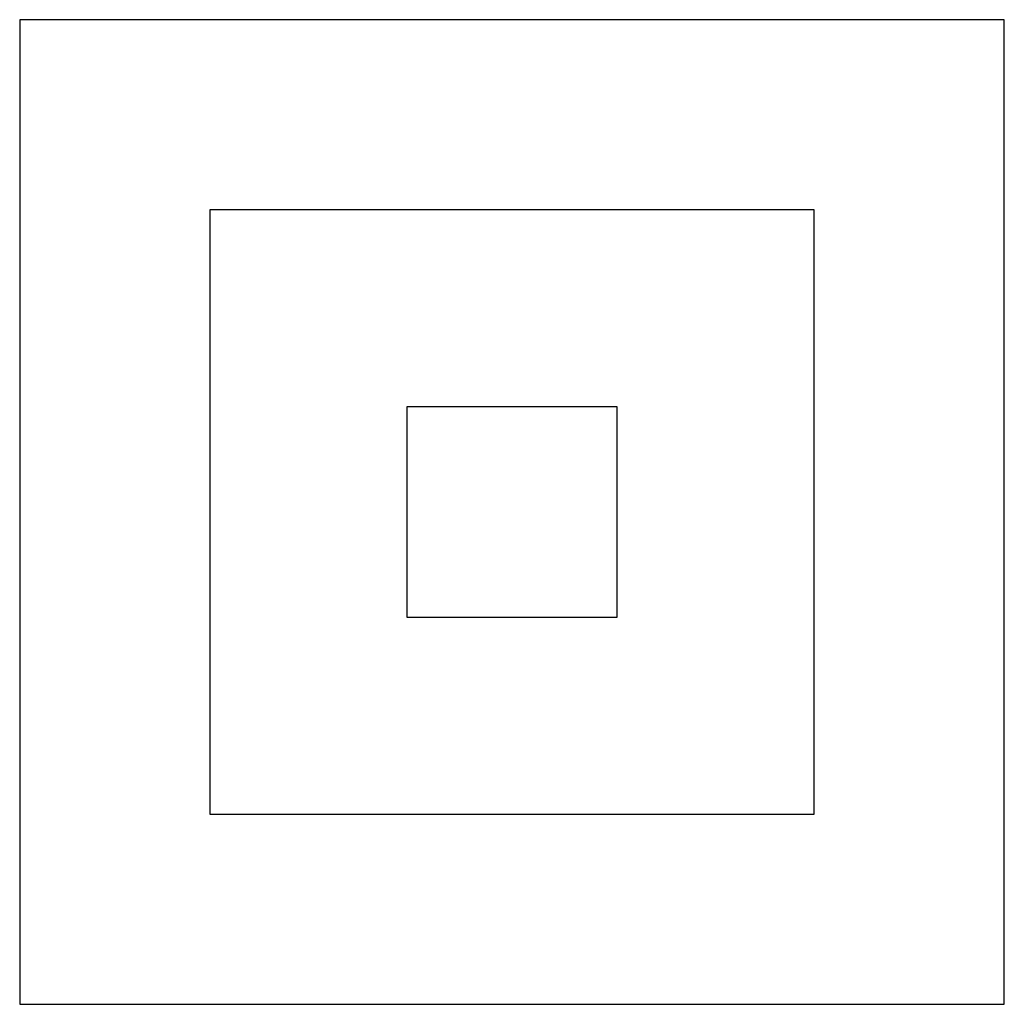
# Model space of a CAD drawing. Header units: millimetres. Extents: x 11.1 to 26.1, y 39.5 to 54.5.
import ezdxf

# ---------------------------------------------------------------- set-up
doc = ezdxf.new("R2010")
doc.units = ezdxf.units.MM
doc.layers.add('Default', color=18, linetype='Continuous', true_color=0x000000)

msp = doc.modelspace()

# ---------------------------------------------------------------- linework, layer by layer
at = {"layer": 'Default'}
for points in [[(11.103125, 39.5), (26.103125, 39.5), (26.103125, 54.5), (11.103125, 54.5)], [(11.103125, 39.5), (26.103125, 39.5), (26.103125, 54.5), (11.103125, 54.5)], [(14, 42.396875), (23.20625, 42.396875), (23.20625, 51.603125), (14, 51.603125)], [(17, 45.396875), (20.20625, 45.396875), (20.20625, 48.603125), (17, 48.603125)]]:
    msp.add_lwpolyline(points, close=True, dxfattribs=at)

doc.saveas('drawing.dxf')
